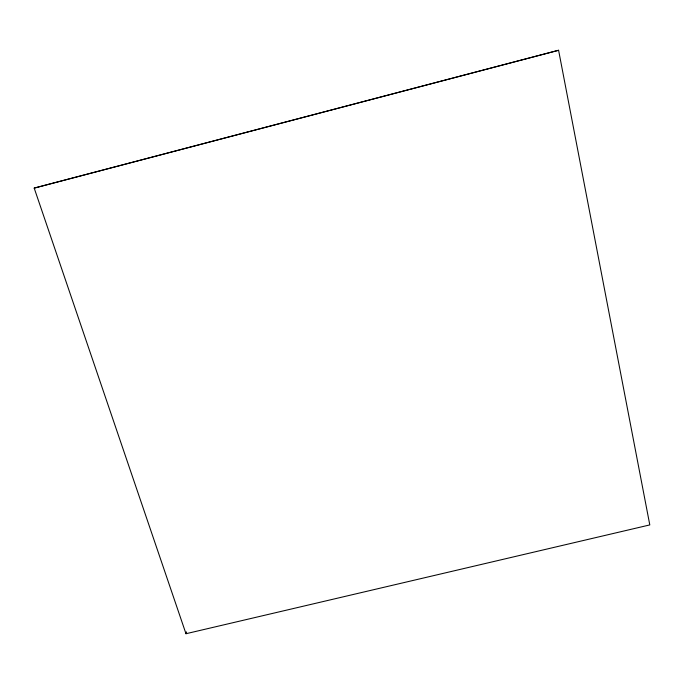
<?xml version="1.0" encoding="UTF-8"?>
<svg xmlns="http://www.w3.org/2000/svg" width="684" height="684" viewBox="0 0 684 684"><rect width="100%" height="100%" fill="white"/><g stroke="black" fill="none" stroke-linecap="round" stroke-linejoin="round"><path stroke-width="1.03" d="M185.98 633.726L34.2 188.109L558.589 50.274L649.8 524.919L185.98 633.726L186.475 631.905M34.2 188.109L558.589 50.274"/></g></svg>
